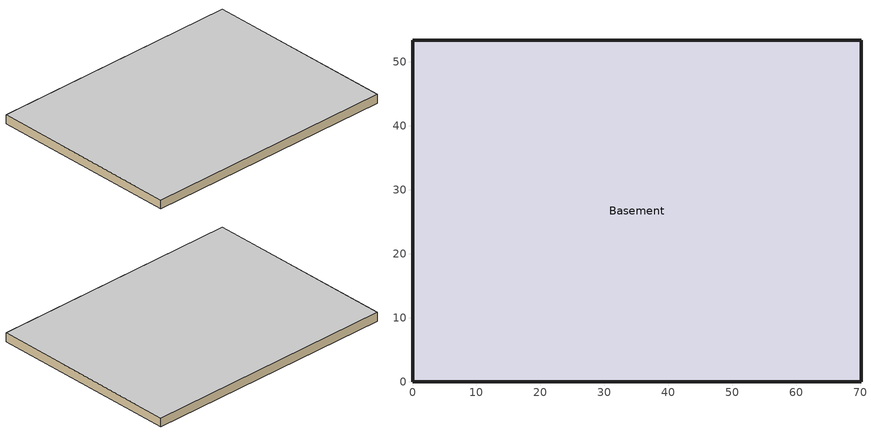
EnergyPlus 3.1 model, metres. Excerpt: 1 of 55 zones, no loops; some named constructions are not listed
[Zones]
Basement
 floor ground (ext-slab): 70.1,53.34 70.1,0 0,0 0,53.34 z-2.44
 wall ground (ext-slab): 70.1,53.34 0,53.34 0,0 70.1,0 70.1,53.34 z-2.44:0
 ceiling adiabatic (INT-FLOOR-UNDERSIDE): 0,0 70.1,0 70.1,53.34 0,53.34 z0
[WindowMaterial:Glazing]
Theoretical Glass [63]: Optical Data Type=SpectralAverage; Thickness=0.003; Solar Transmittance at Normal Incidence=0.3461; Front Side Solar Reflectance at Normal Incidence=0.6039; Back Side Solar Reflectance at Normal Incidence=0.6039; Visible Transmittance at Normal Incidence=0.4573; Front Side Visible Reflectance at Normal Incidence=0.4927; Back Side Visible Reflectance at Normal Incidence=0.4927; Infrared Transmittance at Normal Incidence=0; Front Side Infrared Hemispherical Emissivity=0.999; Back Side Infrared Hemispherical Emissivity=0.999; Conductivity=299.383; Dirt Correction Factor for Solar and Visible Transmittance=1; Solar Diffusing=No
[Material] Thermal Absorptance=0.9
Name | Roughness | Thickness | Conductivity | Density | Specific Heat | Solar Absorptance | Visible Absorptance | Thickness {m} | Conductivity {W/m-K} | Density {kg/m3} | Specific Heat {J/kg-K}
Floor Insulation [2] | MediumRough | 0.0636 | 0.045 | 265 | 836.8 | 0.7 | 0.7
MAT-CC05 8 HW CONCRETE | Rough | 0.2032 | 1.311 | 2240 | 836.8 | 0.7 | 0.7
1/2IN Gypsum Top; 1/2IN Gypsum Bottom | Smooth | 0.0127 | 0.16 | 784.9 | 830 | 0.92 | 0.92
AtticFloor Insulation | MediumRough | 0.2379 | 0.049 | 265 | 836.8 | 0.7 | 0.7
Std AC02 | MediumSmooth |  |  |  |  | 0.7 | 0.2 | 0.0127 | 0.057 | 288 | 1339
Std PW05 | MediumSmooth |  |  |  |  | 0.78 | 0.78 | 0.0191 | 0.115 | 545 | 1213
Std Steel_Brown_Regular | Smooth |  |  |  |  | 0.92 | 0.92 | 0.0015 | 44.9696 | 7689 | 418
[Material:NoMass] Thermal Absorptance=0.9; Solar Absorptance=0.7
Name | Roughness | Thermal Resistance {(m2-K)/W} | Visible Absorptance | Thermal Resistance {m2-K/W}
CP02 CARPET PAD | VeryRough | 0.2165 | 0.8
Std Opaque Door panel_con; Std Opaque Door panel_semi | MediumRough |  | 0.7 | 0.12327
Std Overhead Door Panel | MediumRough |  | 0.7 | 0.255345
[Schedule:Compact]
SCESeasonsSchedule: Through: 5/31, For: AllDays, Until: 24:00, 1, Through: 9/30, For: AllDays, Until: 24:00, 3, Through: 12/31, For: AllDays, Until: 24:00, 1
